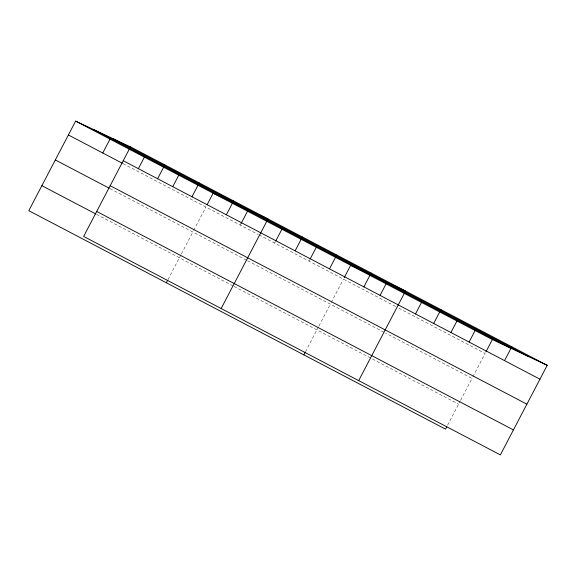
<?xml version="1.0" encoding="UTF-8"?>
<svg xmlns="http://www.w3.org/2000/svg" width="576" height="576" viewBox="0 0 576 576"><rect width="100%" height="100%" fill="white"/><g stroke="black" fill="none" stroke-linecap="round" stroke-linejoin="round"><path stroke-width="0.43" stroke-dasharray="2.88 2.16" d="M167.954 279.641L181.015 254.664M181.418 253.879L192.838 232.042M193.658 230.479L205.898 207.058M240.278 225.079L241.085 223.538M274.658 243.108L275.465 241.567M309.038 261.13L309.845 259.589M305.474 351.742L318.535 326.758M318.946 325.98L330.358 304.135M331.178 302.573L343.418 279.151M447.574 425.239L460.224 401.04M460.627 400.255L472.046 378.418L385.459 333.022M472.867 376.855L485.107 353.434L396.95 307.217M123.077 163.634L258.25 234.504M259.034 234.914L396.158 306.799M110.016 188.618L246.751 260.309M247.536 260.719L384.674 332.611M96.559 214.366L233.294 286.049M234.079 286.459L458.59 404.158"/><path stroke-width="0.86" d="M130.471 146.858L83.642 236.434L500.371 454.896L547.2 365.328L130.471 146.858L75.629 121.104L28.8 210.672L445.529 429.142L446.753 426.802M102.758 152.986L110.009 139.126M138.348 168.703L144.389 157.147M157.601 178.747L164.851 164.88M172.728 186.725L178.769 175.169M191.981 196.769L199.231 182.909M166.32 282.766L167.544 280.426M207.108 204.746L213.149 193.198L267.991 218.952L221.162 308.527M226.361 214.79L233.611 200.93M241.085 223.538L247.529 211.219M275.868 240.797L281.909 229.241M295.121 250.841L302.371 236.981M310.248 258.818L316.289 247.262M329.501 268.862L336.751 255.002M303.84 354.859L305.064 352.519M344.225 277.61L350.669 265.291L405.511 291.046L358.682 380.621M363.881 286.891L371.131 273.024M380.052 295.409L386.093 283.86M415.476 313.985L421.51 302.429M433.685 323.482L440.935 309.622M450.893 332.554L456.934 320.998M469.109 342.05L476.359 328.19M485.914 351.893L492.358 339.566L547.2 365.328M504.533 360.619L511.776 346.759M112.37 138.362L529.099 356.825M93.722 129.6L510.458 348.07M75.629 121.104L492.358 339.566M123.221 160.726L539.95 379.188M68.378 134.964L122.292 163.231M110.16 185.71L526.889 404.172M55.318 159.948L109.231 188.215M96.703 211.45L513.432 429.919M41.861 185.688L95.774 213.955"/></g></svg>
